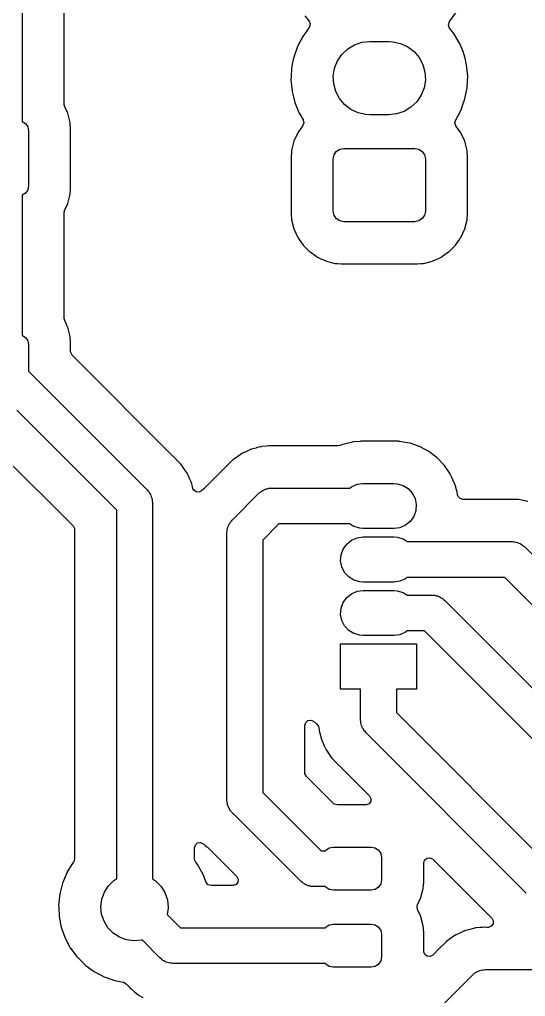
# Model space of a CAD drawing. Extents: x 86.3 to 160.1, y -151.8 to -76.2.
# Drawn here: x 108.95 to 120.97, y -124.04 to -100.84 of the extents above; entities that cross this region are included whole.
import ezdxf

# ---------------------------------------------------------------- set-up
doc = ezdxf.new("R2010")
doc.units = 0
doc.layers.add('BLACK', color=7, linetype='CONTINUOUS')

msp = doc.modelspace()

# ---------------------------------------------------------------- linework, layer by layer
at = {"layer": 'BLACK', "linetype": 'CONTINUOUS'}
for p, q in [((109.01, -99.871), (109.01, -103.262)), ((110.01, -102.862), (110.01, -100.338)), ((115.724, -100.757), (115.825, -100.884)), ((115.825, -100.884), (115.852, -100.949)), ((119.151, -100.911), (119.161, -100.894)), ((119.161, -100.894), (119.312, -100.686)), ((115.829, -101.036), (115.678, -101.244)), ((115.839, -101.019), (115.829, -101.036)), ((115.852, -100.949), (115.839, -101.019)), ((119.138, -100.981), (119.151, -100.911)), ((119.165, -101.046), (119.138, -100.981)), ((119.266, -101.173), (119.165, -101.046)), ((115.678, -101.244), (115.551, -101.484)), ((119.268, -101.177), (119.266, -101.173)), ((119.401, -101.403), (119.268, -101.177)), ((119.268, -101.177), (119.268, -101.177)), ((115.536, -101.529), (115.461, -101.74)), ((115.55, -101.488), (115.536, -101.529)), ((115.551, -101.484), (115.55, -101.488)), ((115.55, -101.488), (115.55, -101.488)), ((116.607, -101.671), (116.744, -101.542)), ((116.744, -101.542), (116.905, -101.445)), ((116.905, -101.445), (117.083, -101.385)), ((117.083, -101.385), (117.27, -101.365)), ((117.27, -101.365), (117.72, -101.365)), ((117.72, -101.365), (117.817, -101.37)), ((117.817, -101.37), (118, -101.411)), ((118, -101.411), (118.171, -101.491)), ((118.171, -101.491), (118.32, -101.605)), ((119.403, -101.407), (119.401, -101.403)), ((119.401, -101.403), (119.401, -101.403)), ((119.405, -101.411), (119.403, -101.407)), ((119.493, -101.629), (119.405, -101.411)), ((119.405, -101.411), (119.405, -101.411)), ((115.456, -101.765), (115.428, -101.908)), ((115.461, -101.74), (115.456, -101.765)), ((116.432, -102.001), (116.502, -101.827)), ((116.502, -101.827), (116.607, -101.671)), ((118.32, -101.605), (118.441, -101.749)), ((118.441, -101.749), (118.529, -101.915)), ((119.505, -101.659), (119.493, -101.629)), ((119.531, -101.765), (119.505, -101.659)), ((119.56, -101.885), (119.531, -101.765)), ((115.408, -102.011), (115.399, -102.192)), ((115.428, -101.908), (115.408, -102.006)), ((115.408, -102.006), (115.408, -102.011)), ((115.408, -102.011), (115.408, -102.011)), ((116.401, -102.186), (116.432, -102.001)), ((118.529, -101.915), (118.579, -102.096)), ((119.569, -101.922), (119.56, -101.885)), ((119.595, -102.192), (119.569, -101.922)), ((115.399, -102.192), (115.395, -102.278)), ((115.395, -102.278), (115.421, -102.548)), ((116.411, -102.374), (116.401, -102.186)), ((118.589, -102.284), (118.558, -102.469)), ((118.579, -102.096), (118.589, -102.284)), ((119.582, -102.444), (119.595, -102.197)), ((119.595, -102.197), (119.595, -102.192)), ((119.595, -102.197), (119.595, -102.197)), ((116.461, -102.555), (116.411, -102.374)), ((118.558, -102.469), (118.488, -102.643)), ((119.529, -102.73), (119.582, -102.464)), ((119.582, -102.464), (119.582, -102.444)), ((115.421, -102.548), (115.422, -102.552)), ((115.422, -102.552), (115.422, -102.552)), ((115.422, -102.552), (115.454, -102.682)), ((115.454, -102.682), (115.485, -102.811)), ((116.549, -102.721), (116.461, -102.555)), ((116.67, -102.865), (116.549, -102.721)), ((118.488, -102.643), (118.383, -102.799)), ((119.491, -102.839), (119.529, -102.73)), ((110.022, -102.914), (110.01, -102.862)), ((110.086, -103.055), (110.022, -102.914)), ((115.485, -102.811), (115.487, -102.816)), ((115.487, -102.816), (115.487, -102.816)), ((115.487, -102.816), (115.584, -103.055)), ((116.819, -102.979), (116.67, -102.865)), ((116.99, -103.059), (116.819, -102.979)), ((118.246, -102.928), (118.085, -103.025)), ((118.383, -102.799), (118.246, -102.928)), ((119.312, -103.226), (119.439, -102.986)), ((119.439, -102.986), (119.445, -102.968)), ((119.445, -102.968), (119.491, -102.839)), ((110.094, -103.071), (110.086, -103.055)), ((110.149, -103.287), (110.094, -103.071)), ((115.584, -103.055), (115.587, -103.063)), ((115.587, -103.063), (115.589, -103.067)), ((115.589, -103.067), (115.589, -103.067)), ((115.589, -103.067), (115.595, -103.076)), ((115.595, -103.076), (115.683, -103.227)), ((117.173, -103.1), (116.99, -103.059)), ((117.27, -103.105), (117.173, -103.1)), ((117.72, -103.105), (117.27, -103.105)), ((117.907, -103.085), (117.72, -103.105)), ((118.085, -103.025), (117.907, -103.085)), ((109.01, -103.262), (109.087, -103.313)), ((109.087, -103.313), (109.141, -103.394)), ((109.141, -103.394), (109.16, -103.49)), ((110.152, -103.326), (110.149, -103.287)), ((110.16, -103.417), (110.152, -103.326)), ((110.16, -103.428), (110.16, -103.417)), ((110.16, -104.852), (110.16, -103.428)), ((115.678, -103.362), (115.559, -103.533)), ((115.7, -103.296), (115.678, -103.362)), ((115.683, -103.227), (115.7, -103.296)), ((119.292, -103.299), (119.311, -103.228)), ((119.315, -103.366), (119.292, -103.299)), ((119.311, -103.228), (119.312, -103.226)), ((119.369, -103.445), (119.315, -103.366)), ((119.431, -103.533), (119.369, -103.445)), ((109.16, -103.49), (109.16, -104.79)), ((115.559, -103.533), (115.466, -103.736)), ((119.524, -103.736), (119.431, -103.533)), ((115.466, -103.736), (115.411, -103.952)), ((116.554, -103.924), (116.65, -103.905)), ((116.65, -103.905), (118.34, -103.905)), ((118.34, -103.905), (118.436, -103.924)), ((119.579, -103.952), (119.524, -103.736)), ((115.4, -104.088), (115.399, -104.093)), ((115.399, -104.093), (115.399, -105.457)), ((115.407, -104), (115.4, -104.088)), ((115.411, -103.952), (115.407, -104)), ((116.4, -104.155), (116.419, -104.059)), ((116.419, -104.059), (116.473, -103.978)), ((116.473, -103.978), (116.554, -103.924)), ((118.436, -103.924), (118.517, -103.978)), ((118.517, -103.978), (118.571, -104.059)), ((118.571, -104.059), (118.59, -104.155)), ((119.583, -104), (119.579, -103.952)), ((119.59, -104.088), (119.583, -104)), ((119.59, -104.093), (119.59, -104.088)), ((119.59, -105.457), (119.59, -104.093)), ((116.4, -105.395), (116.4, -104.155)), ((118.59, -104.155), (118.59, -105.395)), ((109.16, -104.79), (109.141, -104.886)), ((109.087, -104.967), (109.01, -105.018)), ((109.01, -105.018), (109.01, -108.342)), ((109.141, -104.886), (109.087, -104.967)), ((110.094, -105.209), (110.149, -104.993)), ((110.149, -104.993), (110.16, -104.852)), ((110.022, -105.366), (110.091, -105.214)), ((110.091, -105.214), (110.094, -105.209)), ((110.091, -105.214), (110.091, -105.214)), ((110.01, -105.418), (110.022, -105.366)), ((110.01, -107.942), (110.01, -105.418)), ((115.399, -105.457), (115.411, -105.598)), ((116.419, -105.491), (116.4, -105.395)), ((116.473, -105.572), (116.419, -105.491)), ((118.571, -105.491), (118.517, -105.572)), ((118.59, -105.395), (118.571, -105.491)), ((119.579, -105.598), (119.59, -105.457)), ((115.411, -105.598), (115.466, -105.814)), ((116.554, -105.626), (116.473, -105.572)), ((116.65, -105.645), (116.554, -105.626)), ((118.34, -105.645), (116.65, -105.645)), ((118.436, -105.626), (118.34, -105.645)), ((118.517, -105.572), (118.436, -105.626)), ((119.524, -105.814), (119.579, -105.598)), ((115.466, -105.814), (115.559, -106.017)), ((119.431, -106.017), (119.524, -105.814)), ((115.559, -106.017), (115.563, -106.022)), ((115.563, -106.022), (115.563, -106.022)), ((115.563, -106.022), (115.593, -106.065)), ((115.593, -106.065), (115.687, -106.2)), ((115.687, -106.2), (115.845, -106.358)), ((119.145, -106.358), (119.303, -106.2)), ((119.303, -106.2), (119.397, -106.065)), ((119.397, -106.065), (119.427, -106.022)), ((119.427, -106.022), (119.431, -106.017)), ((119.427, -106.022), (119.427, -106.022)), ((115.845, -106.358), (115.849, -106.361)), ((115.849, -106.361), (115.849, -106.361)), ((115.849, -106.361), (115.987, -106.457)), ((115.987, -106.457), (116.028, -106.486)), ((118.962, -106.486), (119.003, -106.457)), ((119.003, -106.457), (119.141, -106.361)), ((119.141, -106.361), (119.145, -106.358)), ((119.141, -106.361), (119.141, -106.361)), ((116.028, -106.486), (116.092, -106.515)), ((116.092, -106.515), (116.226, -106.576)), ((116.226, -106.576), (116.226, -106.576)), ((116.226, -106.576), (116.231, -106.579)), ((116.231, -106.579), (116.447, -106.634)), ((116.447, -106.634), (116.511, -106.639)), ((116.511, -106.639), (116.585, -106.645)), ((116.585, -106.645), (116.585, -106.645)), ((116.585, -106.645), (116.588, -106.645)), ((116.588, -106.645), (118.402, -106.645)), ((118.402, -106.645), (118.405, -106.645)), ((118.405, -106.645), (118.479, -106.639)), ((118.405, -106.645), (118.405, -106.645)), ((118.479, -106.639), (118.543, -106.634)), ((118.543, -106.634), (118.759, -106.579)), ((118.759, -106.579), (118.764, -106.576)), ((118.764, -106.576), (118.898, -106.515)), ((118.764, -106.576), (118.764, -106.576)), ((118.898, -106.515), (118.962, -106.486)), ((110.022, -107.994), (110.01, -107.942)), ((110.09, -108.143), (110.022, -107.994)), ((110.094, -108.151), (110.09, -108.143)), ((110.149, -108.367), (110.094, -108.151)), ((109.01, -108.342), (109.087, -108.393)), ((109.087, -108.393), (109.141, -108.474)), ((109.141, -108.474), (109.16, -108.57)), ((110.16, -108.508), (110.149, -108.367)), ((110.16, -108.727), (110.16, -108.508)), ((109.16, -108.57), (109.16, -109.194)), ((110.163, -108.754), (110.16, -108.727)), ((110.197, -108.816), (110.163, -108.754)), ((112.608, -111.227), (110.197, -108.816)), ((109.16, -109.194), (111.981, -112.014)), ((111.255, -112.491), (108.884, -110.12)), ((116.864, -110.874), (116.859, -110.876)), ((116.869, -110.874), (116.864, -110.874)), ((117.045, -110.86), (116.869, -110.874)), ((116.869, -110.874), (116.869, -110.874)), ((117.048, -110.859), (117.045, -110.86)), ((117.045, -110.86), (117.045, -110.86)), ((117.95, -110.859), (117.048, -110.859)), ((117.951, -110.86), (117.95, -110.859)), ((117.976, -110.861), (117.951, -110.86)), ((117.951, -110.86), (117.951, -110.86)), ((117.98, -110.861), (117.976, -110.861)), ((117.976, -110.861), (117.976, -110.861)), ((117.984, -110.862), (117.98, -110.861)), ((118.065, -110.876), (117.984, -110.862)), ((117.984, -110.862), (117.984, -110.862)), ((114.34, -111.1), (114.244, -111.143)), ((114.341, -111.099), (114.34, -111.1)), ((114.436, -111.055), (114.341, -111.099)), ((114.441, -111.052), (114.436, -111.055)), ((114.436, -111.055), (114.436, -111.055)), ((114.446, -111.051), (114.441, -111.052)), ((114.45, -111.049), (114.446, -111.051)), ((114.455, -111.048), (114.45, -111.049)), ((114.46, -111.046), (114.455, -111.048)), ((114.527, -111.028), (114.46, -111.046)), ((114.566, -111.018), (114.527, -111.028)), ((114.568, -111.017), (114.566, -111.018)), ((114.669, -110.99), (114.568, -111.017)), ((114.674, -110.988), (114.669, -110.99)), ((114.669, -110.99), (114.669, -110.99)), ((114.68, -110.988), (114.674, -110.988)), ((114.684, -110.987), (114.68, -110.988)), ((114.689, -110.986), (114.684, -110.987)), ((114.694, -110.985), (114.689, -110.986)), ((114.699, -110.984), (114.694, -110.985)), ((114.804, -110.975), (114.699, -110.984)), ((114.699, -110.984), (114.699, -110.984)), ((114.805, -110.975), (114.804, -110.975)), ((114.869, -110.969), (114.805, -110.975)), ((114.915, -110.964), (114.869, -110.969)), ((114.92, -110.965), (114.915, -110.964)), ((114.981, -110.969), (114.92, -110.965)), ((114.92, -110.965), (114.92, -110.965)), ((114.99, -110.969), (114.981, -110.969)), ((116.513, -110.969), (114.99, -110.969)), ((116.562, -110.959), (116.513, -110.969)), ((116.624, -110.933), (116.562, -110.959)), ((116.629, -110.932), (116.624, -110.933)), ((116.859, -110.876), (116.629, -110.932)), ((116.629, -110.932), (116.629, -110.932)), ((116.859, -110.876), (116.859, -110.876)), ((118.223, -110.903), (118.065, -110.876)), ((118.228, -110.905), (118.223, -110.903)), ((118.452, -110.982), (118.228, -110.905)), ((118.457, -110.983), (118.452, -110.982)), ((118.452, -110.982), (118.452, -110.982)), ((118.464, -110.987), (118.457, -110.983)), ((118.67, -111.098), (118.464, -110.987)), ((118.674, -111.1), (118.67, -111.098)), ((118.67, -111.098), (118.67, -111.098)), ((118.871, -111.25), (118.674, -111.1)), ((108.506, -111.157), (110.218, -112.869)), ((112.622, -111.239), (112.608, -111.227)), ((112.628, -111.244), (112.622, -111.239)), ((112.638, -111.254), (112.628, -111.244)), ((112.7, -111.319), (112.638, -111.254)), ((112.702, -111.321), (112.7, -111.319)), ((112.765, -111.384), (112.702, -111.321)), ((114.004, -111.31), (113.941, -111.373)), ((114.023, -111.293), (114.004, -111.31)), ((114.026, -111.29), (114.023, -111.293)), ((114.03, -111.288), (114.026, -111.29)), ((114.031, -111.287), (114.03, -111.287)), ((114.03, -111.287), (114.03, -111.287)), ((114.03, -111.287), (114.03, -111.288)), ((114.035, -111.284), (114.031, -111.287)), ((114.039, -111.28), (114.035, -111.284)), ((114.13, -111.219), (114.039, -111.28)), ((114.131, -111.218), (114.13, -111.219)), ((114.217, -111.158), (114.131, -111.218)), ((114.222, -111.155), (114.217, -111.158)), ((114.217, -111.158), (114.217, -111.158)), ((114.227, -111.153), (114.222, -111.155)), ((114.231, -111.15), (114.227, -111.153)), ((114.235, -111.148), (114.231, -111.15)), ((114.239, -111.145), (114.235, -111.148)), ((114.244, -111.143), (114.239, -111.145)), ((114.244, -111.143), (114.244, -111.143)), ((119.041, -111.43), (118.871, -111.25)), ((112.782, -111.403), (112.765, -111.384)), ((112.785, -111.406), (112.782, -111.403)), ((112.787, -111.41), (112.785, -111.406)), ((112.788, -111.41), (112.787, -111.41)), ((112.788, -111.411), (112.788, -111.41)), ((112.788, -111.41), (112.788, -111.41)), ((112.791, -111.415), (112.788, -111.411)), ((112.795, -111.419), (112.791, -111.415)), ((112.836, -111.479), (112.795, -111.419)), ((112.856, -111.51), (112.836, -111.479)), ((112.857, -111.511), (112.856, -111.51)), ((112.885, -111.552), (112.857, -111.511)), ((112.92, -111.602), (112.885, -111.552)), ((113.847, -111.467), (113.331, -111.983)), ((113.859, -111.453), (113.847, -111.467)), ((113.86, -111.451), (113.859, -111.453)), ((113.864, -111.447), (113.86, -111.451)), ((113.939, -111.375), (113.864, -111.447)), ((113.941, -111.373), (113.939, -111.375)), ((119.179, -111.634), (119.041, -111.43)), ((112.922, -111.607), (112.92, -111.602)), ((112.925, -111.611), (112.922, -111.607)), ((112.927, -111.615), (112.925, -111.611)), ((112.93, -111.619), (112.927, -111.615)), ((112.968, -111.703), (112.93, -111.619)), ((112.975, -111.72), (112.968, -111.703)), ((112.976, -111.721), (112.975, -111.72)), ((112.985, -111.741), (112.976, -111.721)), ((113.009, -111.793), (112.985, -111.741)), ((113.023, -111.821), (113.009, -111.793)), ((119.182, -111.639), (119.179, -111.634)), ((119.21, -111.7), (119.182, -111.639)), ((119.182, -111.639), (119.182, -111.639)), ((119.284, -111.858), (119.21, -111.7)), ((111.981, -112.014), (112, -112.042)), ((113.024, -111.826), (113.023, -111.821)), ((113.026, -111.831), (113.024, -111.826)), ((113.027, -111.835), (113.026, -111.831)), ((113.029, -111.84), (113.027, -111.835)), ((113.054, -111.933), (113.029, -111.84)), ((113.057, -111.946), (113.054, -111.933)), ((113.058, -111.948), (113.057, -111.946)), ((113.065, -111.976), (113.058, -111.948)), ((113.087, -112.02), (113.065, -111.976)), ((113.144, -112.061), (113.087, -112.02)), ((113.274, -112.032), (113.215, -112.065)), ((113.325, -111.989), (113.274, -112.033)), ((113.274, -112.033), (113.274, -112.032)), ((113.274, -112.033), (113.274, -112.033)), ((113.331, -111.983), (113.325, -111.989)), ((114.715, -112.036), (114.742, -112.016)), ((114.742, -112.016), (114.774, -112.006)), ((114.774, -112.006), (114.804, -111.991)), ((114.804, -111.991), (114.837, -111.986)), ((114.837, -111.986), (114.869, -111.975)), ((114.869, -111.975), (114.902, -111.975)), ((114.902, -111.975), (114.935, -111.97)), ((114.935, -111.97), (116.793, -111.97)), ((116.793, -111.97), (116.833, -111.937)), ((116.833, -111.937), (116.966, -111.88)), ((116.966, -111.88), (117.11, -111.86)), ((117.11, -111.86), (117.84, -111.86)), ((117.84, -111.86), (117.918, -111.866)), ((117.918, -111.866), (118.058, -111.906)), ((118.058, -111.906), (118.181, -111.983)), ((118.181, -111.983), (118.279, -112.09)), ((119.287, -111.867), (119.284, -111.858)), ((119.342, -112.064), (119.287, -111.867)), ((112, -112.042), (112.024, -112.065)), ((112.024, -112.065), (112.039, -112.095)), ((112.039, -112.095), (112.059, -112.122)), ((112.059, -112.122), (112.069, -112.154)), ((112.069, -112.154), (112.084, -112.184)), ((112.084, -112.184), (112.089, -112.217)), ((112.089, -112.217), (112.1, -112.249)), ((112.1, -112.249), (112.1, -112.282)), ((113.215, -112.065), (113.144, -112.061)), ((113.999, -112.729), (114.634, -112.094)), ((114.634, -112.094), (114.662, -112.075)), ((114.662, -112.075), (114.685, -112.051)), ((114.685, -112.051), (114.715, -112.036)), ((118.279, -112.09), (118.345, -112.219)), ((118.345, -112.219), (118.374, -112.361)), ((119.351, -112.096), (119.342, -112.064)), ((119.352, -112.101), (119.351, -112.096)), ((119.355, -112.128), (119.352, -112.101)), ((119.352, -112.101), (119.352, -112.101)), ((119.365, -112.166), (119.355, -112.128)), ((119.412, -112.219), (119.365, -112.166)), ((119.48, -112.239), (119.412, -112.219)), ((120.537, -112.239), (119.48, -112.239)), ((120.555, -112.238), (120.537, -112.239)), ((120.556, -112.238), (120.555, -112.238)), ((120.557, -112.238), (120.556, -112.238)), ((120.563, -112.237), (120.557, -112.238)), ((120.557, -112.238), (120.557, -112.238)), ((120.664, -112.239), (120.563, -112.237)), ((120.667, -112.239), (120.664, -112.239)), ((120.67, -112.239), (120.667, -112.239)), ((120.759, -112.239), (120.67, -112.239)), ((120.761, -112.24), (120.759, -112.239)), ((120.78, -112.24), (120.761, -112.24)), ((120.761, -112.24), (120.761, -112.24)), ((120.785, -112.241), (120.78, -112.24)), ((120.78, -112.24), (120.78, -112.24)), ((120.789, -112.241), (120.785, -112.241)), ((120.793, -112.242), (120.789, -112.241)), ((120.794, -112.242), (120.793, -112.242)), ((120.793, -112.242), (120.793, -112.242)), ((120.799, -112.243), (120.794, -112.242)), ((120.794, -112.242), (120.794, -112.242)), ((120.805, -112.243), (120.799, -112.243)), ((120.81, -112.244), (120.805, -112.243)), ((120.913, -112.264), (120.81, -112.244)), ((120.81, -112.244), (120.81, -112.244)), ((120.914, -112.264), (120.913, -112.264)), ((121.023, -112.284), (120.914, -112.264)), ((111.255, -121.248), (111.255, -112.491)), ((112.1, -112.282), (112.105, -112.315)), ((112.105, -112.315), (112.105, -121.248)), ((118.374, -112.361), (118.363, -112.506)), ((113.98, -112.757), (113.999, -112.729)), ((118.314, -112.643), (118.23, -112.761)), ((118.363, -112.506), (118.314, -112.643)), ((110.218, -112.869), (110.252, -112.931)), ((110.252, -112.931), (110.254, -112.958)), ((110.254, -112.958), (110.254, -120.773)), ((113.88, -112.964), (113.891, -112.932)), ((113.891, -112.932), (113.896, -112.899)), ((113.896, -112.899), (113.911, -112.869)), ((113.911, -112.869), (113.921, -112.837)), ((113.921, -112.837), (113.941, -112.81)), ((113.941, -112.81), (113.956, -112.78)), ((113.956, -112.78), (113.98, -112.757)), ((115.111, -112.82), (114.725, -113.206)), ((116.79, -112.82), (115.111, -112.82)), ((116.892, -112.884), (116.79, -112.82)), ((117.032, -112.924), (116.892, -112.884)), ((117.11, -112.93), (117.032, -112.924)), ((117.84, -112.93), (117.11, -112.93)), ((117.984, -112.91), (117.84, -112.93)), ((118.117, -112.853), (117.984, -112.91)), ((118.23, -112.761), (118.117, -112.853)), ((113.875, -113.03), (113.88, -112.997)), ((113.875, -119.38), (113.875, -113.03)), ((113.88, -112.997), (113.88, -112.964)), ((116.833, -113.207), (116.966, -113.15)), ((116.966, -113.15), (117.11, -113.13)), ((117.11, -113.13), (117.84, -113.13)), ((117.84, -113.13), (117.918, -113.136)), ((117.918, -113.136), (118.058, -113.176)), ((118.058, -113.176), (118.16, -113.24)), ((114.725, -113.206), (114.725, -119.194)), ((116.587, -113.554), (116.636, -113.417)), ((116.636, -113.417), (116.72, -113.299)), ((116.72, -113.299), (116.833, -113.207)), ((118.16, -113.24), (120.65, -113.24)), ((120.65, -113.24), (120.683, -113.245)), ((120.683, -113.245), (120.716, -113.245)), ((120.716, -113.245), (120.748, -113.256)), ((120.748, -113.256), (120.781, -113.261)), ((120.781, -113.261), (120.811, -113.276)), ((120.811, -113.276), (120.843, -113.286)), ((120.843, -113.286), (120.87, -113.306)), ((120.87, -113.306), (120.9, -113.321)), ((120.9, -113.321), (120.923, -113.345)), ((120.923, -113.345), (120.951, -113.364)), ((120.951, -113.364), (123.248, -115.662)), ((116.576, -113.699), (116.587, -113.554)), ((116.605, -113.841), (116.576, -113.699)), ((116.671, -113.97), (116.605, -113.841)), ((116.769, -114.077), (116.671, -113.97)), ((116.892, -114.154), (116.769, -114.077)), ((118.157, -114.09), (118.117, -114.123)), ((120.474, -114.09), (118.157, -114.09)), ((122.889, -116.506), (120.474, -114.09)), ((117.032, -114.194), (116.892, -114.154)), ((117.11, -114.2), (117.032, -114.194)), ((117.84, -114.2), (117.11, -114.2)), ((117.984, -114.18), (117.84, -114.2)), ((118.117, -114.123), (117.984, -114.18)), ((116.636, -114.687), (116.72, -114.569)), ((116.72, -114.569), (116.833, -114.477)), ((116.833, -114.477), (116.966, -114.42)), ((116.966, -114.42), (117.11, -114.4)), ((117.11, -114.4), (117.84, -114.4)), ((117.84, -114.4), (117.918, -114.406)), ((117.918, -114.406), (118.058, -114.446)), ((118.058, -114.446), (118.16, -114.51)), ((118.16, -114.51), (118.745, -114.51)), ((118.745, -114.51), (118.778, -114.515)), ((118.778, -114.515), (118.811, -114.515)), ((118.811, -114.515), (118.843, -114.526)), ((118.843, -114.526), (118.876, -114.531)), ((118.876, -114.531), (118.906, -114.546)), ((118.906, -114.546), (118.938, -114.556)), ((118.938, -114.556), (118.965, -114.576)), ((118.965, -114.576), (118.995, -114.591)), ((116.587, -114.824), (116.636, -114.687)), ((118.995, -114.591), (119.018, -114.615)), ((119.018, -114.615), (119.046, -114.634)), ((119.046, -114.634), (122.731, -118.32)), ((116.576, -114.969), (116.587, -114.824)), ((116.605, -115.111), (116.576, -114.969)), ((116.671, -115.24), (116.605, -115.111)), ((116.769, -115.347), (116.671, -115.24)), ((116.892, -115.424), (116.769, -115.347)), ((117.032, -115.464), (116.892, -115.424)), ((117.11, -115.47), (117.032, -115.464)), ((117.84, -115.47), (117.11, -115.47)), ((117.984, -115.45), (117.84, -115.47)), ((118.117, -115.393), (117.984, -115.45)), ((118.157, -115.36), (118.117, -115.393)), ((118.569, -115.36), (118.157, -115.36)), ((122.254, -119.046), (118.569, -115.36)), ((116.575, -116.74), (116.575, -115.67)), ((116.575, -115.67), (118.375, -115.67)), ((118.375, -115.67), (118.375, -116.74)), ((117.05, -116.74), (116.575, -116.74)), ((117.05, -117.475), (117.05, -116.74)), ((118.375, -116.74), (117.9, -116.74)), ((117.9, -116.74), (117.9, -117.299)), ((117.9, -117.299), (121.461, -120.86)), ((115.725, -117.604), (115.746, -117.535)), ((115.746, -117.535), (115.799, -117.489)), ((115.799, -117.489), (115.869, -117.479)), ((115.869, -117.479), (115.931, -117.506)), ((115.931, -117.506), (116.014, -117.574)), ((116.014, -117.574), (116.054, -117.632)), ((117.055, -117.508), (117.05, -117.475)), ((117.055, -117.541), (117.055, -117.508)), ((117.066, -117.573), (117.055, -117.541)), ((117.071, -117.606), (117.066, -117.573)), ((115.725, -118.727), (115.725, -117.604)), ((116.054, -117.632), (116.06, -117.661)), ((116.06, -117.661), (116.065, -117.716)), ((116.065, -117.716), (116.066, -117.721)), ((116.066, -117.721), (116.067, -117.726)), ((116.067, -117.726), (116.068, -117.73)), ((116.068, -117.73), (116.068, -117.736)), ((116.068, -117.736), (116.097, -117.842)), ((117.086, -117.636), (117.071, -117.606)), ((117.096, -117.668), (117.086, -117.636)), ((117.116, -117.695), (117.096, -117.668)), ((117.131, -117.725), (117.116, -117.695)), ((117.155, -117.748), (117.131, -117.725)), ((117.174, -117.776), (117.155, -117.748)), ((120.984, -121.586), (117.174, -117.776)), ((116.097, -117.842), (116.098, -117.844)), ((116.098, -117.844), (116.109, -117.887)), ((116.109, -117.887), (116.121, -117.934)), ((116.121, -117.934), (116.126, -117.95)), ((116.126, -117.95), (116.128, -117.955)), ((116.128, -117.955), (116.129, -117.959)), ((116.129, -117.959), (116.131, -117.964)), ((116.131, -117.964), (116.132, -117.969)), ((116.132, -117.969), (116.135, -117.974)), ((116.135, -117.974), (116.135, -117.974)), ((116.135, -117.974), (116.179, -118.069)), ((116.179, -118.069), (116.18, -118.07)), ((116.18, -118.07), (116.225, -118.171)), ((116.225, -118.171), (116.228, -118.175)), ((116.228, -118.175), (116.23, -118.179)), ((116.23, -118.179), (116.233, -118.183)), ((116.233, -118.183), (116.235, -118.188)), ((116.235, -118.188), (116.238, -118.193)), ((116.238, -118.193), (116.298, -118.279)), ((116.298, -118.279), (116.299, -118.28)), ((116.299, -118.28), (116.36, -118.371)), ((116.36, -118.371), (116.364, -118.375)), ((116.364, -118.375), (116.367, -118.379)), ((116.367, -118.379), (116.367, -118.38)), ((116.367, -118.38), (116.367, -118.38)), ((116.367, -118.38), (116.368, -118.38)), ((116.368, -118.38), (116.37, -118.384)), ((116.37, -118.384), (116.373, -118.387)), ((116.373, -118.387), (116.39, -118.406)), ((116.39, -118.406), (116.453, -118.469)), ((116.453, -118.469), (116.455, -118.471)), ((116.455, -118.471), (116.527, -118.546)), ((115.728, -118.754), (115.725, -118.727)), ((115.762, -118.816), (115.728, -118.754)), ((116.527, -118.546), (116.531, -118.55)), ((116.531, -118.55), (116.533, -118.551)), ((116.533, -118.551), (116.547, -118.563)), ((116.547, -118.563), (117.263, -119.279)), ((116.404, -119.458), (115.762, -118.816)), ((114.725, -119.194), (116.114, -120.582)), ((113.896, -119.511), (113.875, -119.38)), ((117.292, -119.413), (117.25, -119.469)), ((117.263, -119.279), (117.297, -119.342)), ((117.297, -119.342), (117.292, -119.413)), ((113.956, -119.63), (113.896, -119.511)), ((114.05, -119.724), (113.956, -119.63)), ((116.425, -119.474), (116.404, -119.458)), ((116.493, -119.494), (116.425, -119.474)), ((117.174, -119.494), (116.493, -119.494)), ((117.183, -119.494), (117.174, -119.494)), ((117.25, -119.469), (117.183, -119.494)), ((114.055, -119.727), (114.05, -119.724)), ((115.637, -121.308), (114.055, -119.727)), ((113.105, -120.51), (113.126, -120.442)), ((113.105, -120.776), (113.105, -120.51)), ((113.126, -120.442), (113.179, -120.396)), ((113.179, -120.396), (113.249, -120.386)), ((113.249, -120.386), (113.311, -120.413)), ((113.311, -120.413), (113.323, -120.422)), ((113.323, -120.422), (113.334, -120.433)), ((113.334, -120.433), (113.348, -120.448)), ((113.348, -120.448), (113.348, -120.448)), ((113.348, -120.448), (113.352, -120.451)), ((113.352, -120.451), (113.356, -120.455)), ((113.356, -120.455), (113.356, -120.455)), ((113.356, -120.455), (113.397, -120.485)), ((113.397, -120.485), (113.411, -120.497)), ((113.411, -120.497), (114.106, -121.192)), ((116.114, -120.582), (116.214, -120.582)), ((116.214, -120.582), (116.223, -120.568)), ((116.223, -120.568), (116.304, -120.514)), ((116.304, -120.514), (116.4, -120.495)), ((116.4, -120.495), (117.3, -120.495)), ((117.3, -120.495), (117.396, -120.514)), ((117.396, -120.514), (117.477, -120.568)), ((117.477, -120.568), (117.531, -120.649)), ((110.234, -120.841), (110.225, -120.853)), ((110.254, -120.773), (110.234, -120.841)), ((113.106, -120.788), (113.105, -120.776)), ((113.133, -120.854), (113.106, -120.788)), ((117.531, -120.649), (117.55, -120.745)), ((117.55, -120.745), (117.55, -121.27)), ((118.55, -120.871), (118.571, -120.803)), ((118.571, -120.803), (118.624, -120.756)), ((118.624, -120.756), (118.694, -120.746)), ((118.694, -120.746), (118.759, -120.775)), ((118.759, -120.775), (118.766, -120.782)), ((118.766, -120.782), (120.168, -122.184)), ((110.096, -121.059), (110.071, -121.1)), ((110.184, -120.914), (110.096, -121.059)), ((110.21, -120.872), (110.184, -120.914)), ((110.213, -120.868), (110.21, -120.872)), ((110.225, -120.853), (110.213, -120.868)), ((110.213, -120.868), (110.213, -120.868)), ((113.177, -120.91), (113.133, -120.854)), ((113.31, -121.143), (113.177, -120.91)), ((118.55, -121.332), (118.55, -120.871)), ((110.069, -121.105), (109.973, -121.335)), ((110.071, -121.1), (110.069, -121.105)), ((110.069, -121.105), (110.069, -121.105)), ((111.06, -121.414), (111.187, -121.29)), ((111.187, -121.29), (111.255, -121.248)), ((112.105, -121.248), (112.181, -121.297)), ((112.181, -121.297), (112.307, -121.423)), ((113.311, -121.147), (113.31, -121.143)), ((113.381, -121.327), (113.311, -121.147)), ((113.311, -121.147), (113.311, -121.147)), ((114.106, -121.192), (114.14, -121.254)), ((114.14, -121.254), (114.135, -121.325)), ((115.664, -121.328), (115.637, -121.308)), ((117.55, -121.27), (117.531, -121.366)), ((109.967, -121.352), (109.903, -121.602)), ((109.968, -121.347), (109.967, -121.352)), ((109.967, -121.352), (109.967, -121.352)), ((109.973, -121.335), (109.968, -121.347)), ((110.963, -121.564), (111.06, -121.414)), ((112.307, -121.423), (112.401, -121.574)), ((113.384, -121.333), (113.381, -121.327)), ((113.431, -121.387), (113.384, -121.333)), ((113.499, -121.407), (113.431, -121.387)), ((114.017, -121.407), (113.499, -121.407)), ((114.026, -121.407), (114.017, -121.407)), ((114.092, -121.382), (114.026, -121.407)), ((114.135, -121.325), (114.092, -121.382)), ((115.688, -121.351), (115.664, -121.328)), ((115.717, -121.367), (115.688, -121.351)), ((115.745, -121.386), (115.717, -121.367)), ((115.776, -121.397), (115.745, -121.386)), ((115.806, -121.412), (115.776, -121.397)), ((115.839, -121.417), (115.806, -121.412)), ((115.871, -121.427), (115.839, -121.417)), ((115.904, -121.427), (115.871, -121.427)), ((115.938, -121.432), (115.904, -121.427)), ((116.214, -121.432), (115.938, -121.432)), ((116.223, -121.447), (116.214, -121.432)), ((116.304, -121.501), (116.223, -121.447)), ((116.4, -121.52), (116.304, -121.501)), ((117.3, -121.52), (116.4, -121.52)), ((117.396, -121.501), (117.3, -121.52)), ((117.477, -121.447), (117.396, -121.501)), ((117.531, -121.366), (117.477, -121.447)), ((118.484, -121.689), (118.539, -121.473)), ((118.539, -121.473), (118.546, -121.392)), ((118.546, -121.392), (118.55, -121.335)), ((118.55, -121.335), (118.55, -121.332)), ((118.55, -121.335), (118.55, -121.335)), ((109.902, -121.606), (109.875, -121.873)), ((109.903, -121.602), (109.902, -121.606)), ((110.88, -121.909), (110.902, -121.732)), ((110.902, -121.732), (110.963, -121.564)), ((112.401, -121.574), (112.46, -121.743)), ((112.46, -121.743), (112.48, -121.92)), ((118.402, -121.868), (118.481, -121.694)), ((118.481, -121.694), (118.484, -121.689)), ((118.481, -121.694), (118.481, -121.694)), ((109.875, -121.873), (109.875, -121.877)), ((109.875, -121.877), (109.875, -121.877)), ((109.875, -121.877), (109.877, -121.917)), ((109.877, -121.917), (109.888, -122.14)), ((110.897, -122.086), (110.88, -121.909)), ((112.48, -121.942), (112.458, -122.097)), ((112.48, -121.92), (112.48, -121.942)), ((118.392, -121.902), (118.402, -121.868)), ((118.402, -121.972), (118.392, -121.902)), ((118.481, -122.145), (118.402, -121.972)), ((109.888, -122.14), (109.94, -122.403)), ((110.954, -122.256), (110.897, -122.086)), ((112.458, -122.097), (112.769, -122.407)), ((118.484, -122.151), (118.481, -122.145)), ((118.539, -122.367), (118.484, -122.151)), ((120.168, -122.184), (120.202, -122.247)), ((109.94, -122.403), (109.942, -122.407)), ((109.942, -122.407), (109.942, -122.407)), ((109.942, -122.407), (109.946, -122.42)), ((109.946, -122.42), (110.031, -122.654)), ((111.046, -122.408), (110.954, -122.256)), ((111.17, -122.536), (111.046, -122.408)), ((112.769, -122.407), (116.214, -122.407)), ((116.214, -122.407), (116.223, -122.393)), ((116.223, -122.393), (116.304, -122.339)), ((116.304, -122.339), (116.4, -122.32)), ((116.4, -122.32), (117.3, -122.32)), ((117.3, -122.32), (117.396, -122.339)), ((117.396, -122.339), (117.477, -122.393)), ((117.477, -122.393), (117.531, -122.474)), ((118.544, -122.431), (118.539, -122.367)), ((118.548, -122.482), (118.544, -122.431)), ((119.579, -122.465), (119.545, -122.474)), ((119.646, -122.448), (119.579, -122.465)), ((119.648, -122.447), (119.646, -122.448)), ((119.754, -122.418), (119.648, -122.447)), ((119.76, -122.418), (119.754, -122.418)), ((119.764, -122.417), (119.76, -122.418)), ((119.769, -122.416), (119.764, -122.417)), ((119.774, -122.415), (119.769, -122.416)), ((119.779, -122.414), (119.774, -122.415)), ((119.884, -122.405), (119.779, -122.414)), ((119.779, -122.414), (119.779, -122.414)), ((119.885, -122.405), (119.884, -122.405)), ((119.949, -122.399), (119.885, -122.405)), ((119.995, -122.394), (119.949, -122.399)), ((120, -122.395), (119.995, -122.394)), ((120.061, -122.399), (120, -122.395)), ((120, -122.395), (120, -122.395)), ((120.07, -122.399), (120.061, -122.399)), ((120.079, -122.399), (120.07, -122.399)), ((120.088, -122.399), (120.079, -122.399)), ((120.155, -122.374), (120.088, -122.399)), ((120.197, -122.318), (120.155, -122.374)), ((120.202, -122.247), (120.197, -122.318)), ((110.031, -122.654), (110.033, -122.659)), ((110.033, -122.659), (110.154, -122.883)), ((111.319, -122.634), (111.17, -122.536)), ((111.486, -122.696), (111.319, -122.634)), ((111.663, -122.72), (111.486, -122.696)), ((111.841, -122.704), (111.663, -122.72)), ((111.857, -122.698), (111.841, -122.704)), ((112.292, -123.133), (111.857, -122.698)), ((117.531, -122.474), (117.55, -122.57)), ((117.55, -122.57), (117.55, -123.095)), ((118.55, -122.508), (118.548, -122.482)), ((118.55, -122.969), (118.55, -122.508)), ((119.195, -122.659), (119.119, -122.71)), ((119.21, -122.649), (119.195, -122.659)), ((119.211, -122.648), (119.21, -122.649)), ((119.297, -122.588), (119.211, -122.648)), ((119.302, -122.585), (119.297, -122.588)), ((119.297, -122.588), (119.297, -122.588)), ((119.307, -122.583), (119.302, -122.585)), ((119.311, -122.58), (119.307, -122.583)), ((119.315, -122.578), (119.311, -122.58)), ((119.319, -122.575), (119.315, -122.578)), ((119.42, -122.53), (119.319, -122.575)), ((119.421, -122.529), (119.42, -122.53)), ((119.474, -122.505), (119.421, -122.529)), ((119.516, -122.485), (119.474, -122.505)), ((119.521, -122.482), (119.516, -122.485)), ((119.516, -122.485), (119.516, -122.485)), ((119.526, -122.481), (119.521, -122.482)), ((119.531, -122.479), (119.526, -122.481)), ((119.535, -122.478), (119.531, -122.479)), ((119.54, -122.476), (119.535, -122.478)), ((119.545, -122.474), (119.54, -122.476)), ((119.545, -122.474), (119.545, -122.474)), ((110.154, -122.883), (110.157, -122.89)), ((110.157, -122.89), (110.16, -122.894)), ((110.16, -122.894), (110.16, -122.894)), ((110.16, -122.894), (110.308, -123.092)), ((118.927, -122.897), (118.766, -123.058)), ((118.939, -122.883), (118.927, -122.897)), ((118.94, -122.881), (118.939, -122.883)), ((118.944, -122.877), (118.94, -122.881)), ((119.019, -122.805), (118.944, -122.877)), ((119.021, -122.803), (119.019, -122.805)), ((119.084, -122.74), (119.021, -122.803)), ((119.103, -122.723), (119.084, -122.74)), ((119.106, -122.72), (119.103, -122.723)), ((119.11, -122.718), (119.106, -122.72)), ((119.111, -122.717), (119.11, -122.717)), ((119.11, -122.717), (119.11, -122.717)), ((119.11, -122.717), (119.11, -122.718)), ((119.115, -122.714), (119.111, -122.717)), ((119.119, -122.71), (119.115, -122.714)), ((110.308, -123.092), (110.317, -123.105)), ((110.317, -123.105), (110.321, -123.108)), ((110.321, -123.108), (110.321, -123.108)), ((110.321, -123.108), (110.498, -123.284)), ((112.319, -123.153), (112.292, -123.133)), ((112.343, -123.176), (112.319, -123.153)), ((117.55, -123.095), (117.531, -123.191)), ((118.551, -122.978), (118.55, -122.969)), ((118.576, -123.045), (118.551, -122.978)), ((118.632, -123.087), (118.576, -123.045)), ((118.703, -123.092), (118.632, -123.087)), ((118.766, -123.058), (118.703, -123.092)), ((110.498, -123.284), (110.507, -123.293)), ((110.507, -123.293), (110.723, -123.451)), ((112.372, -123.192), (112.343, -123.176)), ((112.4, -123.211), (112.372, -123.192)), ((112.431, -123.222), (112.4, -123.211)), ((112.461, -123.237), (112.431, -123.222)), ((112.494, -123.242), (112.461, -123.237)), ((112.526, -123.252), (112.494, -123.242)), ((112.559, -123.252), (112.526, -123.252)), ((112.593, -123.257), (112.559, -123.252)), ((116.214, -123.257), (112.593, -123.257)), ((116.223, -123.272), (116.214, -123.257)), ((116.304, -123.326), (116.223, -123.272)), ((116.4, -123.345), (116.304, -123.326)), ((117.3, -123.345), (116.4, -123.345)), ((117.396, -123.326), (117.3, -123.345)), ((117.477, -123.272), (117.396, -123.326)), ((117.531, -123.191), (117.477, -123.272)), ((119.982, -123.405), (120.015, -123.4)), ((120.015, -123.4), (123.186, -123.4)), ((110.723, -123.451), (110.727, -123.453)), ((110.727, -123.453), (110.727, -123.453)), ((110.727, -123.453), (110.857, -123.522)), ((110.857, -123.522), (110.96, -123.576)), ((110.96, -123.576), (111.213, -123.664)), ((115.904, -127.334), (119.714, -123.524)), ((119.714, -123.524), (119.742, -123.505)), ((119.742, -123.505), (119.765, -123.481)), ((119.765, -123.481), (119.795, -123.466)), ((119.795, -123.466), (119.822, -123.446)), ((119.822, -123.446), (119.854, -123.436)), ((119.854, -123.436), (119.884, -123.421)), ((119.884, -123.421), (119.917, -123.416)), ((119.917, -123.416), (119.949, -123.405)), ((119.949, -123.405), (119.982, -123.405)), ((111.213, -123.664), (111.371, -123.694)), ((111.371, -123.694), (111.416, -123.703)), ((111.416, -123.703), (111.481, -123.737)), ((111.481, -123.737), (111.545, -123.801)), ((111.545, -123.801), (111.551, -123.808)), ((111.551, -123.808), (111.595, -123.858)), ((111.595, -123.858), (111.599, -123.862)), ((111.599, -123.862), (111.68, -123.928)), ((111.68, -123.928), (111.682, -123.929)), ((111.682, -123.929), (111.766, -124)), ((111.766, -124), (111.77, -124.003)), ((111.77, -124.003), (111.774, -124.005)), ((111.774, -124.005), (111.778, -124.008)), ((111.778, -124.008), (111.782, -124.012)), ((111.782, -124.012), (111.787, -124.014)), ((111.787, -124.014), (111.787, -124.014)), ((111.787, -124.014), (111.878, -124.066))]:
    msp.add_line(p, q, dxfattribs=at)

doc.saveas('drawing.dxf')
